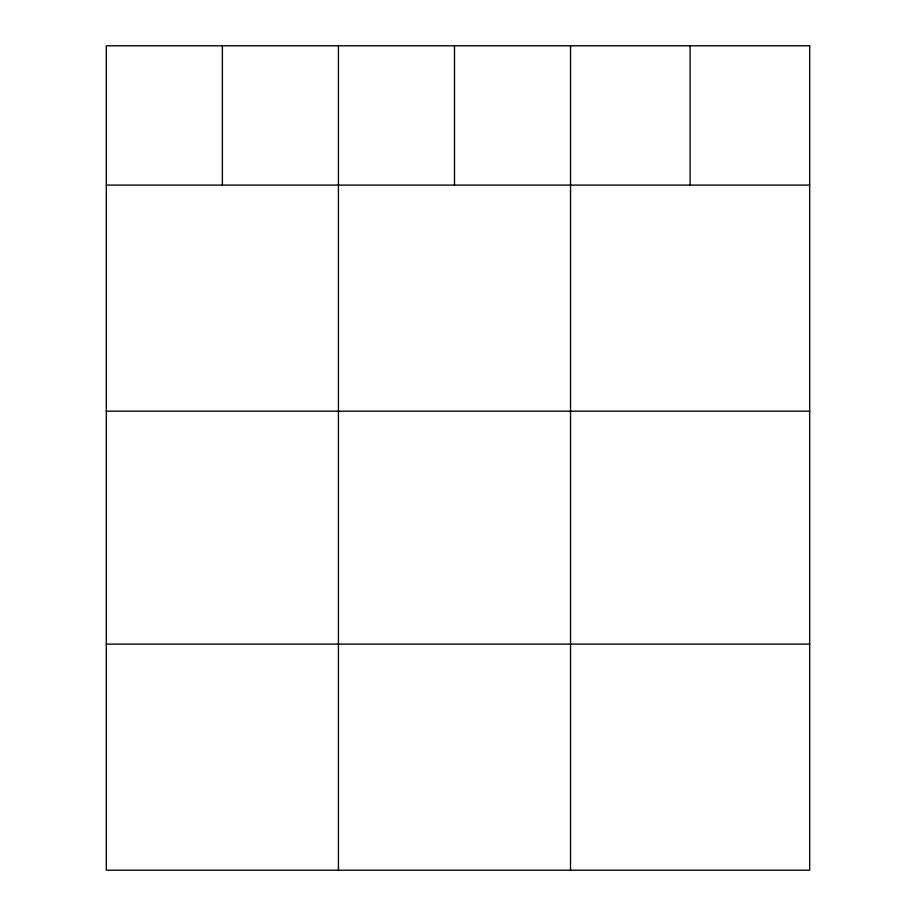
<?xml version="1.0" encoding="UTF-8"?>
<svg xmlns="http://www.w3.org/2000/svg" width="916" height="916" viewBox="0 0 916 916"><rect width="100%" height="100%" fill="white"/><g stroke="black" fill="none" stroke-linecap="round" stroke-linejoin="round"><path stroke-width="1.37" d="M106.313 185.101L809.687 185.101M106.313 411.181L809.687 411.181M106.313 644.12L809.687 644.12M690.114 45.8L690.114 185.101M570.542 45.8L570.542 870.2M454.485 45.8L454.485 185.101M338.428 45.8L338.428 870.2M222.37 45.8L222.37 185.101M809.687 45.8L106.313 45.8L106.313 870.2L809.687 870.2L809.687 45.8"/></g></svg>
